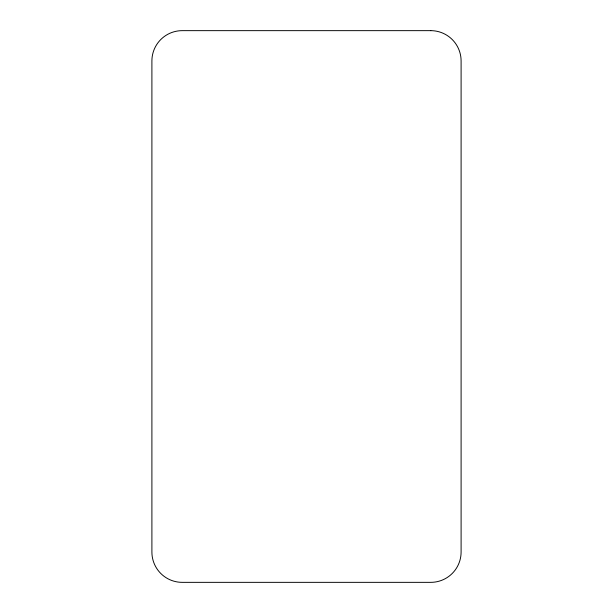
<?xml version="1.0" encoding="UTF-8"?>
<svg xmlns="http://www.w3.org/2000/svg" width="613" height="613" viewBox="0 0 613 613"><rect width="100%" height="100%" fill="white"/><g stroke="black" fill="none" stroke-linecap="round" stroke-linejoin="round"><path stroke-width="0.92" d="M430.786 30.65L182.214 30.65A30.313 30.313 0 0 0 151.901 60.963L151.901 552.037A30.313 30.313 0 0 0 182.214 582.35L430.786 582.35A30.313 30.313 0 0 0 461.099 552.037L461.099 60.963A30.313 30.313 0 0 0 430.786 30.65"/></g></svg>
